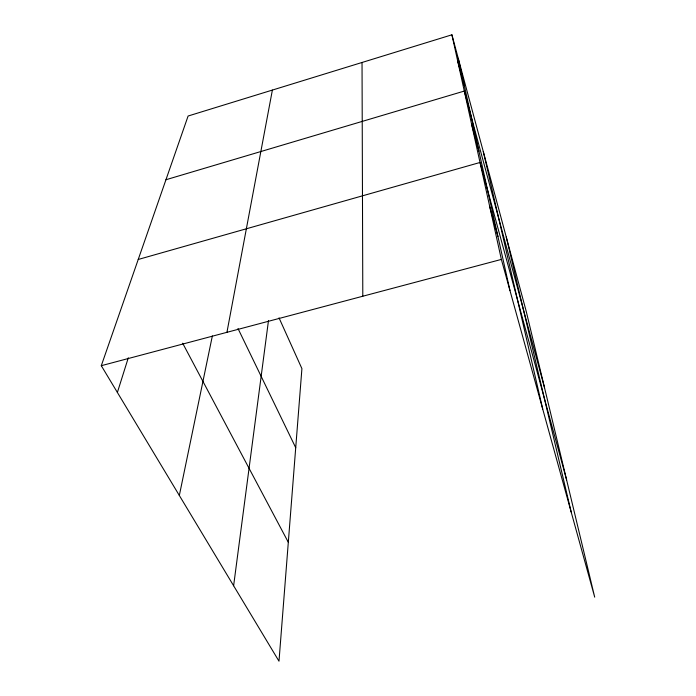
<?xml version="1.0" encoding="UTF-8"?>
<svg xmlns="http://www.w3.org/2000/svg" width="696" height="696" viewBox="0 0 696 696"><rect width="100%" height="100%" fill="white"/><g stroke="black" fill="none" stroke-linecap="round" stroke-linejoin="round"><path stroke-width="1.04" d="M233.621 585.754L268.499 320.447M226.94 332.314L272.38 90.08M179.333 495.465L212.358 335.907M117.38 392.457L128.299 357.788M279.026 317.846L301.916 368.645L278.992 661.2L101.294 365.696L188.103 116.023L451.913 34.8L526.228 311.356L594.706 597.159L501.364 259.417L451.913 34.8M165.944 179.742L464.302 91.063L544.524 387.698M138.226 259.478L480.022 162.472L566.605 479.857M101.294 365.696L501.364 259.417M182.665 343.215L288.309 542.271M237.989 328.512L295.722 447.719M489.819 206.973L497.945 236.579M471.61 124.253L478.918 151.189M457.716 61.144L464.336 85.712M506.253 237.005L571.172 512.004M483.276 151.511L542.741 409.135M458.229 58.29L509.95 290.467M362.033 62.475L362.799 296.226"/></g></svg>
